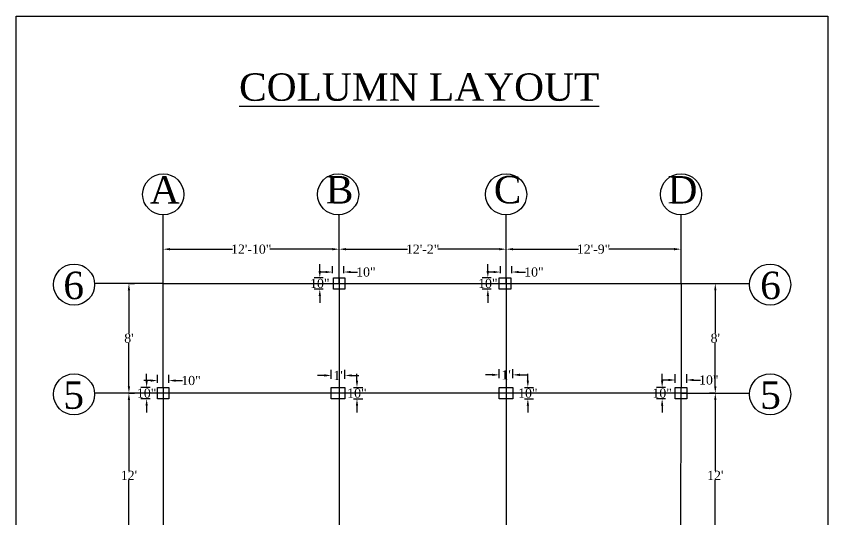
# Model space of a CAD drawing. Header units: inches. Extents: x -5597760 to 21122418, y -37133 to 23298423.
# Drawn here: x 3666 to 4376, y -21927 to -21486 of the extents above; entities that cross this region are included whole.
import ezdxf

# ---------------------------------------------------------------- set-up
doc = ezdxf.new("R2010")
doc.units = ezdxf.units.IN
doc.header["$MEASUREMENT"] = 0
doc.styles.get("Standard").update_dxf_attribs({"font": 'times.ttf', "height": 8})
doc.dimstyles.get("Standard").update_dxf_attribs({"dimtxt": 7, "dimasz": 6, "dimexe": 5, "dimexo": 4, "dimgap": 0.09, "dimtad": 0, "dimtih": 1, "dimtoh": 1, "dimdec": 0, "dimzin": 0, "dimdsep": 46, "dimlunit": 3, "dimtxsty": 'Standard', "dimcen": 0.09, "dimadec": 0, "dimazin": 0, "dimtfac": 1, "dimtdec": 0, "dimtofl": 0, "dimtmove": 0, "dimatfit": 3, "dimfxl": 3, "dimfxlon": 1, "dimtolj": 1, "dimtzin": 0, "dimarcsym": 0})

# ---------------------------------------------------------------- blocks, each defined once
blk = doc.blocks.new('*D1011')
at = {"color": 0, "lineweight": -2, "transparency": 16777216}
for p, q in [((4094.5, -21690), (4094.5, -21685)), ((4100.5, -21690), (4157.69, -21690)), ((4241.5, -21690), (4184.3, -21690)), ((4247.5, -21690), (4247.5, -21685))]:
    blk.add_line(p, q, dxfattribs=at)
at = {"color": 0, "transparency": 16777216}
for points in [[(4100.5, -21689), (4100.5, -21691), (4094.5, -21690)], [(4241.5, -21689), (4241.5, -21691), (4247.5, -21690)]]:
    blk.add_solid(points, dxfattribs=at)
at = {"layer": 'Defpoints', "color": 0, "transparency": 16777216}
for p in [(4094.5, -21690), (4247.5, -21690), (4247.5, -21690)]:
    blk.add_point(p, dxfattribs=at)
at = {"color": 0, "transparency": 16777216, "insert": (4171, -21690), "char_height": 8, "attachment_point": 5}
blk.add_mtext('\\A1;12\'-9"', dxfattribs=at)
blk = doc.blocks.new('*D1012')
at = {"color": 0, "lineweight": -2, "transparency": 16777216}
for p, q in [((3764.5, -21720), (3769.5, -21720)), ((3764.5, -21726), (3764.5, -21763.84)), ((3764.5, -21810), (3764.5, -21772.16)), ((3764.5, -21816), (3769.5, -21816))]:
    blk.add_line(p, q, dxfattribs=at)
at = {"color": 0, "transparency": 16777216}
for points in [[(3763.5, -21726), (3765.5, -21726), (3764.5, -21720)], [(3763.5, -21810), (3765.5, -21810), (3764.5, -21816)]]:
    blk.add_solid(points, dxfattribs=at)
at = {"layer": 'Defpoints', "color": 0, "transparency": 16777216}
for p in [(3764.5, -21720), (3764.5, -21816), (3764.5, -21816)]:
    blk.add_point(p, dxfattribs=at)
at = {"color": 0, "transparency": 16777216, "insert": (3764.5, -21768), "char_height": 8, "attachment_point": 5}
blk.add_mtext("\\A1;8'", dxfattribs=at)
blk = doc.blocks.new('*D1013')
at = {"color": 0, "lineweight": -2, "transparency": 16777216}
for p, q in [((3764.5, -21816), (3769.5, -21816)), ((3764.5, -21822), (3764.5, -21883.91)), ((3764.5, -21954), (3764.5, -21892.09)), ((3764.5, -21960), (3769.5, -21960))]:
    blk.add_line(p, q, dxfattribs=at)
at = {"color": 0, "transparency": 16777216}
for points in [[(3763.5, -21822), (3765.5, -21822), (3764.5, -21816)], [(3763.5, -21954), (3765.5, -21954), (3764.5, -21960)]]:
    blk.add_solid(points, dxfattribs=at)
at = {"layer": 'Defpoints', "color": 0, "transparency": 16777216}
for p in [(3764.5, -21816), (3764.5, -21960), (3764.5, -21960)]:
    blk.add_point(p, dxfattribs=at)
at = {"color": 0, "transparency": 16777216, "insert": (3764.5, -21888), "char_height": 8, "attachment_point": 5}
blk.add_mtext("\\A1;12'", dxfattribs=at)
blk = doc.blocks.new('*D1021')
at = {"color": 0, "lineweight": -2, "transparency": 16777216}
for p, q in [((4277.49, -21816), (4282.49, -21816)), ((4277.49, -21822), (4277.49, -21883.91)), ((4277.49, -21954), (4277.49, -21892.09)), ((4277.49, -21960), (4282.49, -21960))]:
    blk.add_line(p, q, dxfattribs=at)
at = {"color": 0, "transparency": 16777216}
for points in [[(4276.49, -21822), (4278.49, -21822), (4277.49, -21816)], [(4276.49, -21954), (4278.49, -21954), (4277.49, -21960)]]:
    blk.add_solid(points, dxfattribs=at)
at = {"layer": 'Defpoints', "color": 0, "transparency": 16777216}
for p in [(4277.49, -21816), (4277.49, -21816), (4277.49, -21960)]:
    blk.add_point(p, dxfattribs=at)
at = {"color": 0, "transparency": 16777216, "insert": (4277.49, -21888), "char_height": 8, "attachment_point": 5}
blk.add_mtext("\\A1;12'", dxfattribs=at)
blk = doc.blocks.new('*D1022')
at = {"color": 0, "lineweight": -2, "transparency": 16777216}
for p, q in [((4277.49, -21720), (4282.49, -21720)), ((4277.49, -21726), (4277.49, -21763.84)), ((4277.49, -21810), (4277.49, -21772.16)), ((4277.49, -21816), (4272.49, -21816))]:
    blk.add_line(p, q, dxfattribs=at)
at = {"color": 0, "transparency": 16777216}
for points in [[(4276.49, -21726), (4278.49, -21726), (4277.49, -21720)], [(4276.49, -21810), (4278.49, -21810), (4277.49, -21816)]]:
    blk.add_solid(points, dxfattribs=at)
at = {"layer": 'Defpoints', "color": 0, "transparency": 16777216}
for p in [(4277.49, -21720), (4277.49, -21720), (4277.49, -21816)]:
    blk.add_point(p, dxfattribs=at)
at = {"color": 0, "transparency": 16777216, "insert": (4277.49, -21768), "char_height": 8, "attachment_point": 5}
blk.add_mtext("\\A1;8'", dxfattribs=at)
blk = doc.blocks.new('*D1005')
at = {"color": 0, "lineweight": -2, "transparency": 16777216}
for p, q in [((3936.5, -21710), (3930.5, -21710)), ((3942.5, -21711), (3942.5, -21705)), ((3952.5, -21711), (3952.5, -21705)), ((3958.5, -21710), (3964.5, -21710))]:
    blk.add_line(p, q, dxfattribs=at)
at = {"color": 0, "transparency": 16777216}
for points in [[(3936.5, -21709), (3936.5, -21711), (3942.5, -21710)], [(3958.5, -21709), (3958.5, -21711), (3952.5, -21710)]]:
    blk.add_solid(points, dxfattribs=at)
at = {"layer": 'Defpoints', "color": 0, "transparency": 16777216}
for p in [(3952.5, -21710), (3942.5, -21715), (3952.5, -21715)]:
    blk.add_point(p, dxfattribs=at)
at = {"color": 0, "transparency": 16777216, "insert": (3971.82, -21710), "char_height": 8, "attachment_point": 5}
blk.add_mtext('\\A1;10"', dxfattribs=at)
blk = doc.blocks.new('*D1006')
at = {"color": 0, "lineweight": -2, "transparency": 16777216}
for p, q in [((3931.5, -21709), (3931.5, -21703)), ((3934.5, -21715), (3926.5, -21715)), ((3934.5, -21725), (3926.5, -21725)), ((3931.5, -21731), (3931.5, -21737))]:
    blk.add_line(p, q, dxfattribs=at)
at = {"color": 0, "transparency": 16777216}
for points in [[(3930.5, -21709), (3932.5, -21709), (3931.5, -21715)], [(3930.5, -21731), (3932.5, -21731), (3931.5, -21725)]]:
    blk.add_solid(points, dxfattribs=at)
at = {"layer": 'Defpoints', "color": 0, "transparency": 16777216}
for p in [(3942.5, -21715), (3931.5, -21725), (3942.5, -21725)]:
    blk.add_point(p, dxfattribs=at)
at = {"color": 0, "transparency": 16777216, "insert": (3931.5, -21720), "char_height": 8, "attachment_point": 5}
blk.add_mtext('\\A1;10"', dxfattribs=at)
blk = doc.blocks.new('*D1007')
at = {"color": 0, "lineweight": -2, "transparency": 16777216}
for p, q in [((4083.5, -21710), (4077.5, -21710)), ((4089.5, -21711), (4089.5, -21705)), ((4099.5, -21711), (4099.5, -21705)), ((4105.5, -21710), (4111.5, -21710))]:
    blk.add_line(p, q, dxfattribs=at)
at = {"color": 0, "transparency": 16777216}
for points in [[(4083.5, -21709), (4083.5, -21711), (4089.5, -21710)], [(4105.5, -21709), (4105.5, -21711), (4099.5, -21710)]]:
    blk.add_solid(points, dxfattribs=at)
at = {"layer": 'Defpoints', "color": 0, "transparency": 16777216}
for p in [(4099.5, -21710), (4089.5, -21715), (4099.5, -21715)]:
    blk.add_point(p, dxfattribs=at)
at = {"color": 0, "transparency": 16777216, "insert": (4118.82, -21710), "char_height": 8, "attachment_point": 5}
blk.add_mtext('\\A1;10"', dxfattribs=at)
blk = doc.blocks.new('*D1008')
at = {"color": 0, "lineweight": -2, "transparency": 16777216}
for p, q in [((4078.5, -21709), (4078.5, -21703)), ((4081.5, -21715), (4073.5, -21715)), ((4081.5, -21725), (4073.5, -21725)), ((4078.5, -21731), (4078.5, -21737))]:
    blk.add_line(p, q, dxfattribs=at)
at = {"color": 0, "transparency": 16777216}
for points in [[(4077.5, -21709), (4079.5, -21709), (4078.5, -21715)], [(4077.5, -21731), (4079.5, -21731), (4078.5, -21725)]]:
    blk.add_solid(points, dxfattribs=at)
at = {"layer": 'Defpoints', "color": 0, "transparency": 16777216}
for p in [(4089.5, -21715), (4078.5, -21725), (4089.5, -21725)]:
    blk.add_point(p, dxfattribs=at)
at = {"color": 0, "transparency": 16777216, "insert": (4078.5, -21720), "char_height": 8, "attachment_point": 5}
blk.add_mtext('\\A1;10"', dxfattribs=at)
blk = doc.blocks.new('*D1023')
at = {"color": 0, "lineweight": -2, "transparency": 16777216}
for p, q in [((4242.5, -21807), (4242.5, -21799.5)), ((4252.5, -21807), (4252.5, -21799.5)), ((4236.5, -21804.5), (4230.5, -21804.5)), ((4258.5, -21804.5), (4264.5, -21804.5))]:
    blk.add_line(p, q, dxfattribs=at)
at = {"color": 0, "transparency": 16777216}
for points in [[(4236.5, -21803.5), (4236.5, -21805.5), (4242.5, -21804.5)], [(4258.5, -21803.5), (4258.5, -21805.5), (4252.5, -21804.5)]]:
    blk.add_solid(points, dxfattribs=at)
at = {"layer": 'Defpoints', "color": 0, "transparency": 16777216}
for p in [(4242.5, -21811), (4252.5, -21804.5), (4252.5, -21811)]:
    blk.add_point(p, dxfattribs=at)
at = {"color": 0, "transparency": 16777216, "insert": (4271.82, -21804.5), "char_height": 8, "attachment_point": 5}
blk.add_mtext('\\A1;10"', dxfattribs=at)
blk = doc.blocks.new('*D1024')
at = {"color": 0, "lineweight": -2, "transparency": 16777216}
for p, q in [((4231, -21805), (4231, -21799)), ((4234, -21811), (4226, -21811)), ((4234, -21821), (4226, -21821)), ((4231, -21827), (4231, -21833))]:
    blk.add_line(p, q, dxfattribs=at)
at = {"color": 0, "transparency": 16777216}
for points in [[(4230, -21805), (4232, -21805), (4231, -21811)], [(4230, -21827), (4232, -21827), (4231, -21821)]]:
    blk.add_solid(points, dxfattribs=at)
at = {"layer": 'Defpoints', "color": 0, "transparency": 16777216}
for p in [(4242.5, -21811), (4231, -21821), (4242.5, -21821)]:
    blk.add_point(p, dxfattribs=at)
at = {"color": 0, "transparency": 16777216, "insert": (4231, -21816), "char_height": 8, "attachment_point": 5}
blk.add_mtext('\\A1;10"', dxfattribs=at)
blk = doc.blocks.new('*D1055')
at = {"color": 0, "lineweight": -2, "transparency": 16777216}
for p, q in [((3789.5, -21807), (3789.5, -21800)), ((3799.5, -21807), (3799.5, -21800)), ((3783.5, -21805), (3777.5, -21805)), ((3805.5, -21805), (3811.5, -21805))]:
    blk.add_line(p, q, dxfattribs=at)
at = {"color": 0, "transparency": 16777216}
for points in [[(3783.5, -21804), (3783.5, -21806), (3789.5, -21805)], [(3805.5, -21804), (3805.5, -21806), (3799.5, -21805)]]:
    blk.add_solid(points, dxfattribs=at)
at = {"layer": 'Defpoints', "color": 0, "transparency": 16777216}
for p in [(3789.5, -21811), (3799.5, -21805), (3799.5, -21811)]:
    blk.add_point(p, dxfattribs=at)
at = {"color": 0, "transparency": 16777216, "insert": (3818.82, -21805), "char_height": 8, "attachment_point": 5}
blk.add_mtext('\\A1;10"', dxfattribs=at)
blk = doc.blocks.new('*D1056')
at = {"color": 0, "lineweight": -2, "transparency": 16777216}
for p, q in [((3780, -21805), (3780, -21799)), ((3783, -21811), (3775, -21811)), ((3783, -21821), (3775, -21821)), ((3780, -21827), (3780, -21833))]:
    blk.add_line(p, q, dxfattribs=at)
at = {"color": 0, "transparency": 16777216}
for points in [[(3779, -21805), (3781, -21805), (3780, -21811)], [(3779, -21827), (3781, -21827), (3780, -21821)]]:
    blk.add_solid(points, dxfattribs=at)
at = {"layer": 'Defpoints', "color": 0, "transparency": 16777216}
for p in [(3789.5, -21811), (3780, -21821), (3789.5, -21821)]:
    blk.add_point(p, dxfattribs=at)
at = {"color": 0, "transparency": 16777216, "insert": (3780, -21816), "char_height": 8, "attachment_point": 5}
blk.add_mtext('\\A1;10"', dxfattribs=at)
blk = doc.blocks.new('*D1057')
at = {"color": 0, "lineweight": -2, "transparency": 16777216}
for p, q in [((3941.5, -21803.5), (3941.5, -21795.5)), ((3953.5, -21803.5), (3953.5, -21795.5)), ((3935.5, -21800.5), (3929.5, -21800.5)), ((3959.5, -21800.5), (3965.5, -21800.5))]:
    blk.add_line(p, q, dxfattribs=at)
at = {"color": 0, "transparency": 16777216}
for points in [[(3935.5, -21799.5), (3935.5, -21801.5), (3941.5, -21800.5)], [(3959.5, -21799.5), (3959.5, -21801.5), (3953.5, -21800.5)]]:
    blk.add_solid(points, dxfattribs=at)
at = {"layer": 'Defpoints', "color": 0, "transparency": 16777216}
for p in [(3953.5, -21800.5), (3941.5, -21811), (3953.5, -21811)]:
    blk.add_point(p, dxfattribs=at)
at = {"color": 0, "transparency": 16777216, "insert": (3947.5, -21800.5), "char_height": 8, "attachment_point": 5}
blk.add_mtext("\\A1;1'", dxfattribs=at)
blk = doc.blocks.new('*D1058')
at = {"color": 0, "lineweight": -2, "transparency": 16777216}
for p, q in [((3964, -21805), (3964, -21799)), ((3961, -21811), (3969, -21811)), ((3961, -21821), (3969, -21821)), ((3964, -21827), (3964, -21833))]:
    blk.add_line(p, q, dxfattribs=at)
at = {"color": 0, "transparency": 16777216}
for points in [[(3963, -21805), (3965, -21805), (3964, -21811)], [(3963, -21827), (3965, -21827), (3964, -21821)]]:
    blk.add_solid(points, dxfattribs=at)
at = {"layer": 'Defpoints', "color": 0, "transparency": 16777216}
for p in [(3953.5, -21811), (3953.5, -21821), (3964, -21821)]:
    blk.add_point(p, dxfattribs=at)
at = {"color": 0, "transparency": 16777216, "insert": (3964, -21816), "char_height": 8, "attachment_point": 5}
blk.add_mtext('\\A1;10"', dxfattribs=at)
blk = doc.blocks.new('*D1059')
at = {"color": 0, "lineweight": -2, "transparency": 16777216}
for p, q in [((4088.5, -21803), (4088.5, -21795)), ((4100.5, -21803), (4100.5, -21795)), ((4082.5, -21800), (4076.5, -21800)), ((4106.5, -21800), (4112.5, -21800))]:
    blk.add_line(p, q, dxfattribs=at)
at = {"color": 0, "transparency": 16777216}
for points in [[(4082.5, -21799), (4082.5, -21801), (4088.5, -21800)], [(4106.5, -21799), (4106.5, -21801), (4100.5, -21800)]]:
    blk.add_solid(points, dxfattribs=at)
at = {"layer": 'Defpoints', "color": 0, "transparency": 16777216}
for p in [(4100.5, -21800), (4088.5, -21811), (4100.5, -21811)]:
    blk.add_point(p, dxfattribs=at)
at = {"color": 0, "transparency": 16777216, "insert": (4094.5, -21800), "char_height": 8, "attachment_point": 5}
blk.add_mtext("\\A1;1'", dxfattribs=at)
blk = doc.blocks.new('*D1060')
at = {"color": 0, "lineweight": -2, "transparency": 16777216}
for p, q in [((4113.5, -21805), (4113.5, -21799)), ((4110.5, -21811), (4118.5, -21811)), ((4110.5, -21821), (4118.5, -21821)), ((4113.5, -21827), (4113.5, -21833))]:
    blk.add_line(p, q, dxfattribs=at)
at = {"color": 0, "transparency": 16777216}
for points in [[(4112.5, -21805), (4114.5, -21805), (4113.5, -21811)], [(4112.5, -21827), (4114.5, -21827), (4113.5, -21821)]]:
    blk.add_solid(points, dxfattribs=at)
at = {"layer": 'Defpoints', "color": 0, "transparency": 16777216}
for p in [(4100.5, -21811), (4100.5, -21821), (4113.5, -21821)]:
    blk.add_point(p, dxfattribs=at)
at = {"color": 0, "transparency": 16777216, "insert": (4113.5, -21816), "char_height": 8, "attachment_point": 5}
blk.add_mtext('\\A1;10"', dxfattribs=at)
blk = doc.blocks.new('*D1063')
at = {"color": 0, "lineweight": -2, "transparency": 16777216}
for p, q in [((3794.5, -21690), (3794.5, -21685)), ((3800.5, -21690), (3855.24, -21690)), ((3942.5, -21690), (3887.76, -21690)), ((3948.5, -21690), (3948.5, -21685))]:
    blk.add_line(p, q, dxfattribs=at)
at = {"color": 0, "transparency": 16777216}
for points in [[(3800.5, -21689), (3800.5, -21691), (3794.5, -21690)], [(3942.5, -21689), (3942.5, -21691), (3948.5, -21690)]]:
    blk.add_solid(points, dxfattribs=at)
at = {"layer": 'Defpoints', "color": 0, "transparency": 16777216}
for p in [(3794.5, -21690), (3948.5, -21690), (3948.5, -21690)]:
    blk.add_point(p, dxfattribs=at)
at = {"color": 0, "transparency": 16777216, "insert": (3871.5, -21690), "char_height": 8, "attachment_point": 5}
blk.add_mtext('\\A1;12\'-10"', dxfattribs=at)
blk = doc.blocks.new('*D1009')
at = {"color": 0, "lineweight": -2, "transparency": 16777216}
for p, q in [((3948.5, -21690), (3948.5, -21685)), ((3954.5, -21690), (4008.19, -21690)), ((4088.5, -21690), (4034.8, -21690)), ((4094.5, -21690), (4094.5, -21685))]:
    blk.add_line(p, q, dxfattribs=at)
at = {"color": 0, "transparency": 16777216}
for points in [[(3954.5, -21689), (3954.5, -21691), (3948.5, -21690)], [(4088.5, -21689), (4088.5, -21691), (4094.5, -21690)]]:
    blk.add_solid(points, dxfattribs=at)
at = {"layer": 'Defpoints', "color": 0, "transparency": 16777216}
for p in [(3948.5, -21690), (4094.5, -21690), (4094.5, -21690)]:
    blk.add_point(p, dxfattribs=at)
at = {"color": 0, "transparency": 16777216, "insert": (4021.5, -21690), "char_height": 8, "attachment_point": 5}
blk.add_mtext('\\A1;12\'-2"', dxfattribs=at)

msp = doc.modelspace()

# ---------------------------------------------------------------- linework, layer by layer
at = {"lineweight": -3}
for p, q in [((3794.5, -21720), (3794.5, -21660)), ((3948.5, -21720), (3948.5, -21660)), ((4094.5, -21720), (4094.5, -21660)), ((4247.5, -21720), (4247.5, -21660)), ((3794.5, -21720), (3734.5, -21720)), ((4247.49, -21720), (4307.49, -21720)), ((3794.5, -21816), (3734.5, -21816)), ((4247.49, -21816), (4307.49, -21816))]:
    msp.add_line(p, q, dxfattribs=at)
for p, q in [((3948.5, -21715), (3948.5, -22299.5)), ((4094.5, -21715), (4094.5, -22299.5)), ((3794.5, -21811), (3794.5, -21720)), ((3794.5, -21720), (3942.5, -21720)), ((3942.5, -21720), (4099.5, -21720)), ((4099.5, -21720), (4247.5, -21720)), ((4247.5, -21720), (4247.5, -21811)), ((3794.5, -21811), (3794.5, -22299.5)), ((4246.5, -22299.5), (4247.5, -21811)), ((4252.5, -21816), (3789.5, -21816))]:
    msp.add_line(p, q)
msp.add_lwpolyline([(3665.9, -21486.08), (4375.9, -21486.08), (4375.9, -22426.58), (3665.9, -22426.58)], close=True)
at = {"color": 1, "lineweight": 30}
for points in [[(3953.5, -21715), (3953.5, -21725), (3943.5, -21725), (3943.5, -21715)], [(4098.5, -21715), (4098.5, -21725), (4088.5, -21725), (4088.5, -21715)], [(3799.5, -21811), (3799.5, -21821), (3789.5, -21821), (3789.5, -21811)], [(3941.5, -21811), (3953.5, -21811), (3953.5, -21821), (3941.5, -21821)], [(4088.5, -21811), (4100.5, -21811), (4100.5, -21821), (4088.5, -21821)], [(4252.5, -21811), (4252.5, -21821), (4242.5, -21821), (4242.5, -21811)]]:
    msp.add_lwpolyline(points, close=True, dxfattribs=at)
at = {"lineweight": -3}
for centre in [(3794.5, -21642), (3947.5, -21642), (4094.5, -21642), (4247.5, -21642), (3716.5, -21721), (4325.49, -21721), (3716.5, -21817), (4325.49, -21817)]:
    msp.add_circle(centre, 18, dxfattribs=at)

# ---------------------------------------------------------------- texts
at = {"char_height": 24}
for s, width, gutter_width, insert, attachment_point in [('{\\L\\C1;COLUMN LAYOUT}', 394.0667, 120, (3860.84, -21536.08), 1), ('6', 24.4024, 40, (3716.17, -21721.86), 5), ('6', 24.4024, 40, (4325.81, -21721.86), 5), ('5', 24.4024, 40, (3716.17, -21817.86), 5), ('5', 24.4024, 40, (4325.81, -21817.86), 5)]:
    msp.add_mtext_dynamic_manual_height_columns(s, width=width, gutter_width=gutter_width, heights=[0], dxfattribs=dict(at, insert=insert, attachment_point=attachment_point))
at = {"lineweight": -3, "char_height": 24, "attachment_point": 5}
for s, insert in [('A', (3795.82, -21638.04)), ('B', (3948.82, -21638.04)), ('C', (4095.82, -21638.04)), ('D', (4248.82, -21638.04))]:
    msp.add_mtext_dynamic_manual_height_columns(s, width=25.4263, gutter_width=40, heights=[0], dxfattribs=dict(at, insert=insert))

# ---------------------------------------------------------------- dimensions: what is measured, and where the dimension line sits
for base, p1, p2, picture, middle in [((3948.5, -21690), (3794.5, -21690), (3948.5, -21690), '*D1063', (3871.5, -21690)), ((4094.5, -21690), (3948.5, -21690), (4094.5, -21690), '*D1009', (4021.5, -21690)), ((4247.5, -21690), (4094.5, -21690), (4247.5, -21690), '*D1011', (4171, -21690))]:
    dim = msp.add_linear_dim(base=base, p1=p1, p2=p2, dimstyle='Standard')
    dim.commit()
    dim.dimension.update_dxf_attribs({"geometry": picture, "text_midpoint": middle})
at = {"color": 5}
for base, p1, p2, picture, middle in [((3931.5, -21725), (3942.5, -21715), (3942.5, -21725), '*D1006', (3931.5, -21720)), ((4078.5, -21725), (4089.5, -21715), (4089.5, -21725), '*D1008', (4078.5, -21720)), ((3780, -21821), (3789.5, -21811), (3789.5, -21821), '*D1056', (3780, -21816)), ((3964, -21821), (3953.5, -21811), (3953.5, -21821), '*D1058', (3964, -21816)), ((4113.5, -21821), (4100.5, -21811), (4100.5, -21821), '*D1060', (4113.5, -21816)), ((4231, -21821), (4242.5, -21811), (4242.5, -21821), '*D1024', (4231, -21816))]:
    dim = msp.add_linear_dim(base=base, p1=p1, p2=p2, angle=90, dimstyle='Standard', dxfattribs=at)
    dim.commit()
    dim.dimension.update_dxf_attribs({"geometry": picture, "text_midpoint": middle})
for base, p1, p2, picture, middle in [((3952.5, -21710), (3942.5, -21715), (3952.5, -21715), '*D1005', (3971.82, -21710)), ((4099.5, -21710), (4089.5, -21715), (4099.5, -21715), '*D1007', (4118.82, -21710)), ((3953.5, -21800.5), (3941.5, -21811), (3953.5, -21811), '*D1057', (3947.5, -21800.5)), ((4100.5, -21800), (4088.5, -21811), (4100.5, -21811), '*D1059', (4094.5, -21800)), ((3799.5, -21805), (3789.5, -21811), (3799.5, -21811), '*D1055', (3818.82, -21805)), ((4252.5, -21804.5), (4242.5, -21811), (4252.5, -21811), '*D1023', (4271.82, -21804.5))]:
    dim = msp.add_linear_dim(base=base, p1=p1, p2=p2, dimstyle='Standard', dxfattribs=at)
    dim.commit()
    dim.dimension.update_dxf_attribs({"geometry": picture, "text_midpoint": middle})
for base, p1, p2, picture, middle in [((3764.5, -21816), (3764.5, -21720), (3764.5, -21816), '*D1012', (3764.5, -21768)), ((4277.49, -21720), (4277.49, -21816), (4277.49, -21720), '*D1022', (4277.49, -21768)), ((3764.5, -21960), (3764.5, -21816), (3764.5, -21960), '*D1013', (3764.5, -21888)), ((4277.49, -21816), (4277.49, -21960), (4277.49, -21816), '*D1021', (4277.49, -21888))]:
    dim = msp.add_linear_dim(base=base, p1=p1, p2=p2, angle=90, dimstyle='Standard')
    dim.commit()
    dim.dimension.update_dxf_attribs({"geometry": picture, "text_midpoint": middle})

doc.saveas('drawing.dxf')
